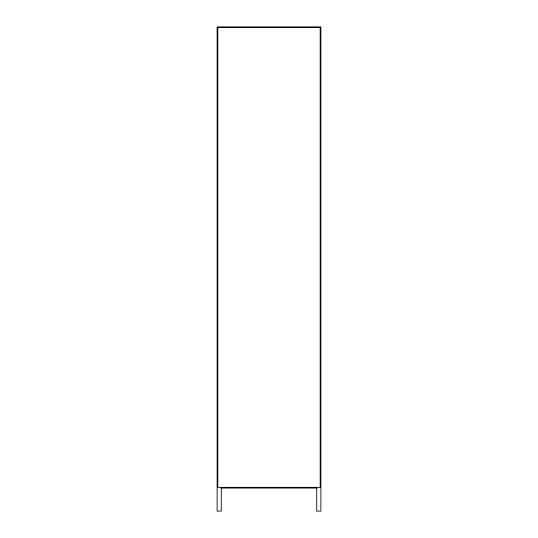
<?xml version="1.0" encoding="UTF-8"?>
<svg xmlns="http://www.w3.org/2000/svg" width="538" height="538" viewBox="0 0 538 538"><rect width="100%" height="100%" fill="white"/><g stroke="black" fill="none" stroke-linecap="round" stroke-linejoin="round"><path stroke-width="0.81" d="M221.273 488.04L316.727 488.04M316.727 487.562L316.727 511.1L320.877 511.1L320.877 26.9L217.123 26.9L217.123 511.1L221.273 511.1L221.273 487.562M320.184 27.593L217.816 27.593L217.816 487.354L320.184 487.354L320.184 27.593"/></g></svg>
